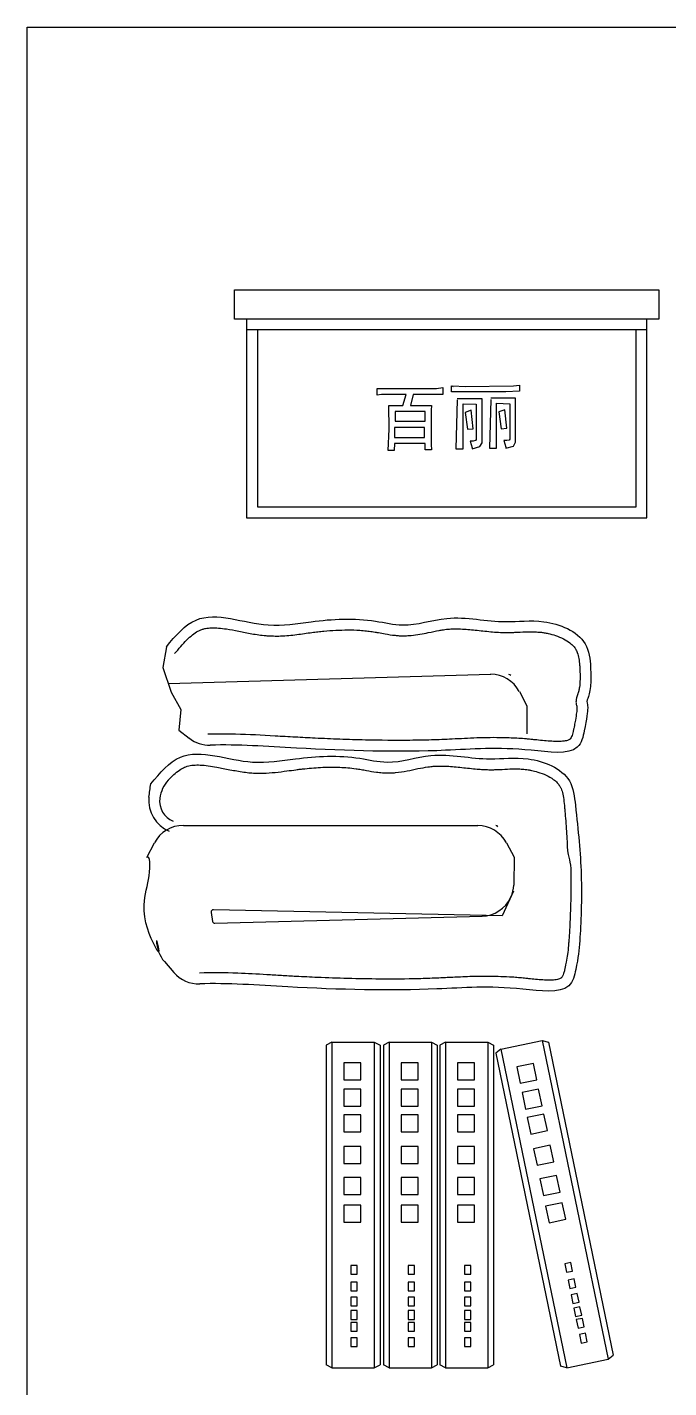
# Model space of a CAD drawing. Header units: inches. Extents: x 8.4 to 50.9, y 14.4 to 39.2.
# Drawn here: x 23.723 to 24.314, y 25.1 to 26.353 of the extents above; entities that cross this region are included whole.
import ezdxf

# ---------------------------------------------------------------- set-up
doc = ezdxf.new("R2010")
doc.units = ezdxf.units.IN
doc.header["$MEASUREMENT"] = 0
for name, color, linetype in [('02', 2, 'Continuous'), ('1', 1, 'Continuous'), ('4', 4, 'Continuous')]:
    doc.layers.add(name, color=color, linetype=linetype)

msp = doc.modelspace()

# ---------------------------------------------------------------- linework, layer by layer
at = {"layer": '02'}
for p, q in [((23.9141, 26.084), (23.9141, 26.111)), ((23.9141, 26.111), (24.3051, 26.111)), ((24.3051, 26.111), (24.3051, 26.084)), ((24.3051, 26.084), (23.9141, 26.084)), ((23.8512, 25.7822), (23.8481, 25.7629)), ((23.8481, 25.7629), (23.8556, 25.7404)), ((23.8529, 25.7484), (24.1501, 25.7568)), ((23.8556, 25.7404), (23.8646, 25.7244)), ((24.1765, 25.7409), (24.1835, 25.7277)), ((23.8646, 25.7244), (23.8626, 25.7054)), ((24.1835, 25.7277), (24.1834, 25.7018)), ((23.8626, 25.7054), (23.8723, 25.6978)), ((23.8669, 25.6176), (24.1381, 25.6174)), ((23.8332, 25.5879), (23.8402, 25.6014)), ((24.1646, 25.6015), (24.1716, 25.5884)), ((24.1716, 25.5884), (24.1715, 25.5625)), ((24.1711, 25.5569), (24.1606, 25.5344)), ((24.1685, 25.5512), (24.1687, 25.5518)), ((23.8925, 25.5375), (23.8938, 25.5291)), ((24.1606, 25.5344), (23.8945, 25.5399)), ((23.8959, 25.5274), (24.1421, 25.5339)), ((23.8494, 25.4921), (23.8582, 25.482))]:
    msp.add_line(p, q, dxfattribs=at)
for points in [[(23.9251, 25.901), (24.2941, 25.901), (24.2941, 26.084), (23.9251, 26.084)], [(23.9351, 25.911), (24.2841, 25.911), (24.2841, 26.074), (23.9351, 26.074)], [(24.0456, 26.02), (24.0551, 26.02), (24.1001, 26.02), (24.1061, 26.021), (24.1061, 26.0145), (24.0946, 26.0145), (24.0786, 26.0145), (24.0761, 26.0045), (24.0956, 26.0045), (24.0951, 26), (24.0951, 25.9685), (24.0956, 25.9635), (24.0896, 25.9635), (24.0896, 25.9695), (24.0616, 25.9695), (24.0611, 25.963), (24.0556, 25.963), (24.0566, 25.9825), (24.0561, 26.0045), (24.0691, 26.0045), (24.0721, 26.0145), (24.0496, 26.0145), (24.0456, 26.014), (24.0456, 26.02)]]:
    msp.add_lwpolyline(points, close=True, dxfattribs=at)
for points in [[(24.1151, 26.0225), (24.1266, 26.022), (24.1711, 26.0225), (24.1766, 26.023), (24.1766, 26.0175), (24.1641, 26.017), (24.1271, 26.017), (24.1141, 26.017), (24.1141, 26.0225), (24.1156, 26.022)], [(24.1191, 26.0095), (24.1181, 25.9645), (24.1246, 25.9645), (24.1246, 26.006), (24.1366, 26.0055), (24.1366, 25.973), (24.1361, 25.972), (24.1341, 25.9715), (24.1311, 25.9715), (24.1331, 25.9655), (24.1331, 25.9645), (24.1401, 25.9665), (24.1421, 25.97), (24.1421, 26.0105), (24.1191, 26.0105)], [(24.1501, 26.01), (24.1491, 25.965), (24.1556, 25.965), (24.1556, 26.0065), (24.1676, 26.006), (24.1676, 25.9735), (24.1671, 25.9725), (24.1651, 25.972), (24.1621, 25.972), (24.1641, 25.966), (24.1641, 25.965), (24.1711, 25.967), (24.1731, 25.9705), (24.1731, 26.011), (24.1501, 26.011)], [(24.0621, 25.999), (24.0621, 25.99), (24.0896, 25.99), (24.0896, 25.999), (24.0621, 25.999)], [(24.1266, 25.998), (24.1286, 25.9825), (24.1341, 25.983), (24.1321, 26), (24.1266, 25.998)], [(24.1576, 25.9985), (24.1596, 25.983), (24.1651, 25.9835), (24.1631, 26.0005), (24.1576, 25.9985)], [(24.0616, 25.984), (24.0616, 25.975), (24.0891, 25.975), (24.0891, 25.984), (24.0616, 25.984)]]:
    msp.add_lwpolyline(points, dxfattribs=at)
for centre, radius, start, end in [((24.15, 25.7268), 0.03, 28.1237, 89.9531), ((24.1668, 25.7547), 0.002, 28.1237, 89.9531), ((24.1668, 25.7547), 0.002, 28.1237, 89.9531), ((23.8908, 25.7215), 0.03, 232.125, 271.7421), ((23.875, 25.6389), 0.03, 137.1604, 173.0074), ((23.865, 25.6401), 0.03, 173.3108, 248.1333), ((23.865, 25.6401), 0.02, 173.0074, 248.1333), ((23.8668, 25.5876), 0.03, 89.9531, 152.6148), ((24.1381, 25.5874), 0.03, 28.1237, 89.9531), ((24.1549, 25.6154), 0.002, 28.1237, 89.9531), ((24.1549, 25.6154), 0.002, 28.1237, 89.9531), ((24.1416, 25.5645), 0.03, 334.9831, 356.0548), ((24.1413, 25.5639), 0.03, 271.5046, 334.9831), ((23.8945, 25.5379), 0.002, 88.8229, 189.0767), ((23.8958, 25.5294), 0.002, 189.0767, 271.5046), ((23.8721, 25.5117), 0.03, 180.4, 220.8302), ((23.8809, 25.5016), 0.03, 220.8302, 272.0542)]:
    msp.add_arc(centre, radius, start, end, dxfattribs=at)
for points, knots in [([(23.8512, 25.7822), (23.8597, 25.7923), (23.8836, 25.8207), (23.937, 25.7974), (23.9908, 25.807), (24.0328, 25.8093), (24.0742, 25.799), (24.1138, 25.8135), (24.1583, 25.8024), (24.1989, 25.809), (24.2393, 25.7932), (24.2445, 25.7447), (24.2366, 25.7294), (24.2405, 25.7317), (24.2385, 25.7137), (24.2311, 25.6809), (24.1672, 25.6909), (24.0934, 25.6842), (23.991, 25.6868), (23.9167, 25.6923), (23.8917, 25.6915)], [0, 0, 0, 0, 36.733946, 103.386027, 142.999788, 202.501888, 227.7457, 268.687732, 323.270238, 358.270238, 398.148177, 420.199254, 489.215556, 563.217246, 609.241696, 629.297867, 669.113065, 748.113065, 885.627609, 964.632724, 964.632724, 964.632724, 964.632724]), ([(23.8588, 25.7758), (23.8608, 25.778), (23.8626, 25.7803), (23.8663, 25.7845), (23.8681, 25.7865), (23.8717, 25.7901), (23.8735, 25.7917), (23.877, 25.7945), (23.8787, 25.7956), (23.8808, 25.7968), (23.8813, 25.797), (23.8823, 25.7975), (23.8827, 25.7976), (23.8835, 25.798), (23.884, 25.7981), (23.8853, 25.7986), (23.8863, 25.7988), (23.889, 25.7993), (23.8909, 25.7995), (23.8949, 25.7997), (23.8971, 25.7996), (23.9017, 25.7992), (23.9041, 25.7989), (23.9102, 25.798), (23.914, 25.7973), (23.9219, 25.7957), (23.9259, 25.7949), (23.9342, 25.7934), (23.9385, 25.7928), (23.944, 25.7923), (23.9452, 25.7922), (23.9475, 25.7921), (23.9487, 25.7921), (23.9521, 25.792), (23.9543, 25.792), (23.9617, 25.7923), (23.9666, 25.7928), (23.9762, 25.794), (23.9808, 25.7947), (23.9872, 25.7955), (23.989, 25.7957), (23.9927, 25.7962), (23.9946, 25.7963), (24.0001, 25.7969), (24.0038, 25.7972), (24.0149, 25.7977), (24.0222, 25.7978), (24.0315, 25.7972), (24.0335, 25.797), (24.0373, 25.7966), (24.0391, 25.7964), (24.0418, 25.796), (24.0427, 25.7958), (24.0447, 25.7955), (24.0457, 25.7953), (24.0487, 25.7948), (24.0508, 25.7944), (24.0558, 25.7935), (24.0589, 25.793), (24.0633, 25.7926), (24.0645, 25.7924), (24.0666, 25.7923), (24.0674, 25.7923), (24.069, 25.7922), (24.0697, 25.7922), (24.0712, 25.7923), (24.0719, 25.7923), (24.074, 25.7924), (24.0754, 25.7925), (24.0796, 25.7928), (24.0823, 25.7932), (24.0875, 25.7941), (24.0901, 25.7946), (24.096, 25.7959), (24.0993, 25.7966), (24.1038, 25.7974), (24.1052, 25.7976), (24.1074, 25.7979), (24.1083, 25.7981), (24.1102, 25.7983), (24.1111, 25.7984), (24.113, 25.7985), (24.1139, 25.7985), (24.1168, 25.7987), (24.1188, 25.7987), (24.1251, 25.7985), (24.1296, 25.7981), (24.1388, 25.7972), (24.1435, 25.7967), (24.1531, 25.7957), (24.158, 25.7953), (24.1638, 25.7952), (24.1646, 25.7952), (24.1662, 25.7953), (24.167, 25.7953), (24.1694, 25.7953), (24.1709, 25.7954), (24.1757, 25.7956), (24.1788, 25.7958), (24.185, 25.796), (24.188, 25.796), (24.1927, 25.7958), (24.1943, 25.7957), (24.1972, 25.7954), (24.1983, 25.7953), (24.2006, 25.7949), (24.2018, 25.7947), (24.2053, 25.7939), (24.2076, 25.7933), (24.2124, 25.7916), (24.2149, 25.7906), (24.2194, 25.7883), (24.2214, 25.787), (24.2244, 25.7847), (24.2255, 25.7837), (24.2268, 25.7822), (24.2272, 25.7817), (24.2278, 25.7809), (24.228, 25.7806), (24.2284, 25.78), (24.2285, 25.7797), (24.2288, 25.7792), (24.229, 25.7789), (24.2294, 25.778), (24.2296, 25.7774), (24.2305, 25.7751), (24.2309, 25.7732), (24.2316, 25.7693), (24.2319, 25.7672), (24.2321, 25.7645), (24.2321, 25.7639), (24.2322, 25.7627), (24.2322, 25.7622), (24.2323, 25.7611), (24.2323, 25.7606), (24.2324, 25.7591), (24.2324, 25.7581), (24.2325, 25.7554), (24.2325, 25.7537), (24.2324, 25.7492), (24.2322, 25.7468), (24.2317, 25.7436), (24.2315, 25.7425), (24.2311, 25.7408), (24.2309, 25.7402), (24.2306, 25.7392), (24.2305, 25.7389), (24.2303, 25.7382), (24.2301, 25.7379), (24.2299, 25.7373), (24.2299, 25.7371), (24.2297, 25.7368), (24.2297, 25.7366), (24.2295, 25.736), (24.2294, 25.7357), (24.2291, 25.7348), (24.229, 25.7343), (24.2288, 25.7333), (24.2288, 25.7327), (24.2287, 25.7315), (24.2287, 25.7309), (24.2288, 25.7298), (24.2289, 25.7293), (24.2291, 25.7285), (24.2292, 25.7282), (24.2293, 25.7277), (24.2294, 25.7275), (24.2294, 25.7273), (24.2294, 25.7273), (24.2294, 25.7272), (24.2294, 25.7272), (24.2295, 25.7272), (24.2295, 25.7271), (24.2295, 25.7269), (24.2295, 25.7267), (24.2295, 25.7261), (24.2295, 25.7258), (24.2295, 25.7244), (24.2294, 25.7232), (24.229, 25.7196), (24.2286, 25.7173), (24.228, 25.7137), (24.2278, 25.7129), (24.2274, 25.7105), (24.227, 25.7087), (24.2265, 25.7063), (24.2264, 25.7059), (24.2262, 25.705), (24.2261, 25.7046), (24.2259, 25.7033), (24.2257, 25.7025), (24.2252, 25.7008), (24.2249, 25.7), (24.2243, 25.6987), (24.224, 25.6981), (24.2236, 25.6975), (24.2235, 25.6973), (24.2233, 25.6971), (24.2232, 25.697), (24.2231, 25.6969), (24.223, 25.6969), (24.2228, 25.6967), (24.2225, 25.6965), (24.2218, 25.6962), (24.2214, 25.696), (24.2203, 25.6957), (24.2196, 25.6955), (24.2181, 25.6952), (24.2173, 25.6951), (24.2148, 25.6949), (24.213, 25.6948), (24.209, 25.6949), (24.2069, 25.695), (24.2025, 25.6953), (24.2002, 25.6955), (24.1955, 25.696), (24.1931, 25.6962), (24.1894, 25.6966), (24.1882, 25.6967), (24.1857, 25.697), (24.1844, 25.6971), (24.1807, 25.6974), (24.1783, 25.6976), (24.1712, 25.698), (24.1666, 25.6982), (24.1535, 25.6985), (24.1453, 25.6984), (24.1296, 25.6978), (24.1221, 25.6974), (24.1114, 25.6969), (24.1083, 25.6967), (24.1019, 25.6965), (24.0987, 25.6964), (24.089, 25.6961), (24.0824, 25.696), (24.0623, 25.6958), (24.0486, 25.6959), (24.0268, 25.6964), (24.0189, 25.6966), (24.0035, 25.6972), (23.9959, 25.6975), (23.9822, 25.6982), (23.9761, 25.6985), (23.9638, 25.6992), (23.9577, 25.6995), (23.9393, 25.7006), (23.9271, 25.7013), (23.9064, 25.7017), (23.8979, 25.7018), (23.8895, 25.7015)], [0, 0, 0, 0, 8.273039, 8.273039, 16.546078, 16.546078, 24.819118, 24.819118, 33.092157, 33.092157, 35.702631, 35.702631, 37.897467, 37.897467, 40.092303, 40.092303, 44.481976, 44.481976, 52.293265, 52.293265, 60.104554, 60.104554, 67.915844, 67.915844, 79.303292, 79.303292, 90.69074, 90.69074, 102.078189, 102.078189, 105.142636, 105.142636, 108.207084, 108.207084, 114.335979, 114.335979, 128.426165, 128.426165, 142.516351, 142.516351, 148.263901, 148.263901, 154.011451, 154.011451, 165.50655, 165.50655, 188.49675, 188.49675, 195.074575, 195.074575, 200.665766, 200.665766, 203.790986, 203.790986, 206.916205, 206.916205, 213.166645, 213.166645, 221.733795, 221.733795, 225.102196, 225.102196, 227.21849, 227.21849, 229.0793, 229.0793, 230.940109, 230.940109, 234.661727, 234.661727, 242.104964, 242.104964, 249.548201, 249.548201, 259.830729, 259.830729, 264.172851, 264.172851, 267.264723, 267.264723, 270.47472, 270.47472, 273.684717, 273.684717, 280.104711, 280.104711, 294.181802, 294.181802, 308.258893, 308.258893, 322.335983, 322.335983, 324.621907, 324.621907, 326.907831, 326.907831, 331.479679, 331.479679, 341.293879, 341.293879, 351.10808, 351.10808, 356.491109, 356.491109, 360.10705, 360.10705, 363.722992, 363.722992, 370.954875, 370.954875, 379.068589, 379.068589, 387.182302, 387.182302, 393.070174, 393.070174, 395.650903, 395.650903, 397.517789, 397.517789, 398.976832, 398.976832, 400.435875, 400.435875, 403.353962, 403.353962, 410.511406, 410.511406, 417.668851, 417.668851, 419.87075, 419.87075, 421.774744, 421.774744, 423.678738, 423.678738, 427.486725, 427.486725, 435.102701, 435.102701, 450.334652, 450.334652, 461.496273, 461.496273, 470.749497, 470.749497, 478.458212, 478.458212, 484.893377, 484.893377, 487.971913, 487.971913, 490.471162, 490.471162, 495.649047, 495.649047, 501.311339, 501.311339, 506.973631, 506.973631, 512.635923, 512.635923, 518.298214, 518.298214, 523.960506, 523.960506, 529.622798, 529.622798, 535.285089, 535.285089, 542.953505, 542.953505, 550.621921, 550.621921, 558.290337, 558.290337, 565.958753, 565.958753, 581.546379, 581.546379, 597.134006, 597.134006, 601.10196, 601.10196, 609.037869, 609.037869, 610.844275, 610.844275, 612.65068, 612.65068, 616.26349, 616.26349, 620.620901, 620.620901, 624.978312, 624.978312, 627.710022, 627.710022, 629.330083, 629.330083, 630.950144, 630.950144, 634.242255, 634.242255, 637.534366, 637.534366, 640.826477, 640.826477, 644.118588, 644.118588, 649.921682, 649.921682, 655.724776, 655.724776, 661.527871, 661.527871, 667.330965, 667.330965, 670.402044, 670.402044, 673.473124, 673.473124, 679.615283, 679.615283, 691.899602, 691.899602, 716.468238, 716.468238, 741.036875, 741.036875, 751.396731, 751.396731, 761.756586, 761.756586, 782.476298, 782.476298, 823.915721, 823.915721, 847.288274, 847.288274, 869.326665, 869.326665, 887.200312, 887.200312, 905.073959, 905.073959, 940.821254, 940.821254, 966.501868, 966.501868, 966.501868, 966.501868]), ([(23.8368, 25.6559), (23.8453, 25.6659), (23.8692, 25.6943), (23.9226, 25.6711), (23.9763, 25.6807), (24.0184, 25.6829), (24.0598, 25.6727), (24.0993, 25.6871), (24.1438, 25.676), (24.1845, 25.6826), (24.2248, 25.6668), (24.2301, 25.6184), (24.2351, 25.5719), (24.2326, 25.5119), (24.2306, 25.4939), (24.2232, 25.461), (24.1593, 25.471), (24.0854, 25.4644), (23.9825, 25.4669), (23.9075, 25.4725), (23.882, 25.4716)], [0, 0, 0, 0, 36.733946, 103.386027, 142.999788, 202.501888, 227.7457, 268.687732, 323.270238, 358.270238, 398.148177, 420.199254, 489.215556, 563.217246, 609.241696, 629.297867, 669.113065, 748.113065, 885.627609, 966.501868, 966.501868, 966.501868, 966.501868]), ([(23.853, 25.6592), (23.8538, 25.6601), (23.8546, 25.661), (23.8572, 25.6636), (23.8589, 25.6652), (23.8624, 25.668), (23.864, 25.6691), (23.8673, 25.6709), (23.8688, 25.6716), (23.8722, 25.6726), (23.8741, 25.6729), (23.8781, 25.6733), (23.8802, 25.6733), (23.8848, 25.6731), (23.8873, 25.6729), (23.8924, 25.6722), (23.895, 25.6717), (23.9016, 25.6705), (23.9057, 25.6697), (23.914, 25.6681), (23.9182, 25.6673), (23.9246, 25.6664), (23.9266, 25.6662), (23.9296, 25.6659), (23.9306, 25.6659), (23.9326, 25.6658), (23.9336, 25.6657), (23.9365, 25.6656), (23.9385, 25.6657), (23.9442, 25.6658), (23.9479, 25.6661), (23.9552, 25.6668), (23.9588, 25.6673), (23.9651, 25.6681), (23.9679, 25.6685), (23.972, 25.6691), (23.9734, 25.6692), (23.9761, 25.6695), (23.9775, 25.6697), (23.9816, 25.6701), (23.9843, 25.6704), (23.9926, 25.671), (23.998, 25.6713), (24.006, 25.6713), (24.0085, 25.6712), (24.016, 25.6709), (24.021, 25.6705), (24.0268, 25.6697), (24.0275, 25.6696), (24.0291, 25.6693), (24.0299, 25.6692), (24.0324, 25.6688), (24.034, 25.6685), (24.0386, 25.6676), (24.0417, 25.6671), (24.0466, 25.6664), (24.0485, 25.6662), (24.0514, 25.666), (24.0523, 25.666), (24.0541, 25.6659), (24.0549, 25.6659), (24.0564, 25.6659), (24.0572, 25.6659), (24.0595, 25.666), (24.061, 25.6661), (24.0661, 25.6666), (24.0697, 25.6672), (24.0765, 25.6684), (24.0798, 25.6692), (24.0862, 25.6705), (24.0893, 25.671), (24.0932, 25.6716), (24.0941, 25.6717), (24.0957, 25.6719), (24.0965, 25.672), (24.0985, 25.6721), (24.0999, 25.6722), (24.1041, 25.6723), (24.1069, 25.6723), (24.1143, 25.6719), (24.1188, 25.6714), (24.1281, 25.6704), (24.1329, 25.6699), (24.1394, 25.6693), (24.1411, 25.6692), (24.1443, 25.669), (24.1457, 25.669), (24.148, 25.6689), (24.1487, 25.6689), (24.151, 25.6689), (24.1525, 25.6689), (24.1555, 25.669), (24.1569, 25.669), (24.1616, 25.6693), (24.1647, 25.6694), (24.1709, 25.6697), (24.1739, 25.6697), (24.1786, 25.6695), (24.1802, 25.6693), (24.1828, 25.669), (24.1838, 25.6689), (24.1857, 25.6686), (24.1867, 25.6684), (24.1896, 25.6678), (24.1916, 25.6673), (24.1962, 25.666), (24.1988, 25.665), (24.2037, 25.6627), (24.2059, 25.6614), (24.2092, 25.659), (24.2104, 25.658), (24.2124, 25.6558), (24.2132, 25.6548), (24.2141, 25.6533), (24.2143, 25.653), (24.2146, 25.6523), (24.2148, 25.652), (24.2153, 25.6508), (24.2156, 25.65), (24.2164, 25.6474), (24.2168, 25.6454), (24.2175, 25.6409), (24.2178, 25.6385), (24.2181, 25.6352), (24.2182, 25.6344), (24.2183, 25.6328), (24.2184, 25.632), (24.2186, 25.6296), (24.2187, 25.628), (24.2191, 25.6233), (24.2194, 25.6201), (24.22, 25.6106), (24.2204, 25.6044), (24.2213, 25.5859), (24.2241, 25.5858), (24.2241, 25.5603), (24.2239, 25.5471), (24.2233, 25.5325), (24.2232, 25.5295), (24.2229, 25.523), (24.2227, 25.5194), (24.2224, 25.5145), (24.2223, 25.5128), (24.222, 25.5097), (24.2219, 25.5083), (24.2215, 25.5041), (24.2213, 25.5015), (24.2205, 25.4966), (24.2201, 25.4943), (24.2195, 25.4908), (24.2193, 25.49), (24.219, 25.4886), (24.2189, 25.4881), (24.2187, 25.4871), (24.2186, 25.4865), (24.2184, 25.4855), (24.2183, 25.4849), (24.2179, 25.4833), (24.2176, 25.4822), (24.217, 25.4804), (24.2167, 25.4795), (24.2162, 25.4784), (24.216, 25.478), (24.2156, 25.4775), (24.2154, 25.4773), (24.2152, 25.4771), (24.2152, 25.4771), (24.2151, 25.477), (24.2151, 25.477), (24.2149, 25.4769), (24.2148, 25.4768), (24.2144, 25.4766), (24.214, 25.4764), (24.213, 25.476), (24.2124, 25.4758), (24.2109, 25.4755), (24.21, 25.4754), (24.2076, 25.4751), (24.2059, 25.475), (24.2022, 25.475), (24.2002, 25.4751), (24.1959, 25.4753), (24.1937, 25.4755), (24.1894, 25.4759), (24.1874, 25.4761), (24.184, 25.4765), (24.1827, 25.4766), (24.1804, 25.4769), (24.1794, 25.477), (24.1775, 25.4771), (24.1766, 25.4772), (24.1738, 25.4775), (24.1719, 25.4776), (24.1665, 25.478), (24.163, 25.4781), (24.1527, 25.4785), (24.1462, 25.4786), (24.1339, 25.4784), (24.128, 25.4782), (24.1175, 25.4777), (24.1129, 25.4775), (24.1056, 25.4771), (24.1029, 25.477), (24.0948, 25.4767), (24.0893, 25.4765), (24.0721, 25.476), (24.0602, 25.476), (24.0383, 25.4761), (24.0284, 25.4763), (24.0091, 25.4768), (23.9998, 25.4771), (23.9838, 25.4778), (23.9773, 25.4781), (23.9662, 25.4787), (23.9617, 25.479), (23.9528, 25.4795), (23.9483, 25.4798), (23.9348, 25.4806), (23.9259, 25.481), (23.905, 25.4818), (23.8931, 25.482), (23.8816, 25.4816)], [12.663082, 12.663082, 12.663082, 12.663082, 16.369831, 16.369831, 24.554746, 24.554746, 32.739662, 32.739662, 40.924577, 40.924577, 49.109492, 49.109492, 57.294408, 57.294408, 65.479323, 65.479323, 73.664239, 73.664239, 85.29828, 85.29828, 96.932321, 96.932321, 102.258585, 102.258585, 104.876775, 104.876775, 107.494965, 107.494965, 112.731344, 112.731344, 123.204104, 123.204104, 133.676864, 133.676864, 142.211538, 142.211538, 146.478628, 146.478628, 150.745717, 150.745717, 159.279895, 159.279895, 176.348253, 176.348253, 184.312384, 184.312384, 200.240647, 200.240647, 202.790836, 202.790836, 205.341025, 205.341025, 210.441404, 210.441404, 219.206328, 219.206328, 224.213491, 224.213491, 226.782109, 226.782109, 228.77242, 228.77242, 230.762731, 230.762731, 234.743353, 234.743353, 244.634152, 244.634152, 254.524952, 254.524952, 264.415752, 264.415752, 267.497225, 267.497225, 269.968867, 269.968867, 274.605841, 274.605841, 283.879791, 283.879791, 297.974363, 297.974363, 312.068935, 312.068935, 316.927781, 316.927781, 321.07528, 321.07528, 323.222438, 323.222438, 327.516754, 327.516754, 331.81107, 331.81107, 341.642953, 341.642953, 351.474837, 351.474837, 356.820768, 356.820768, 359.842443, 359.842443, 362.864119, 362.864119, 368.907471, 368.907471, 377.332658, 377.332658, 385.757844, 385.757844, 391.847369, 391.847369, 397.936893, 397.936893, 399.710577, 399.710577, 401.484262, 401.484262, 405.031632, 405.031632, 412.110812, 412.110812, 419.189993, 419.189993, 421.405015, 421.405015, 423.620036, 423.620036, 428.05008, 428.05008, 436.910166, 436.910166, 454.63034, 454.63034, 490.070686, 490.070686, 531.197208, 531.197208, 542.144126, 542.144126, 556.90457, 556.90457, 565.029415, 565.029415, 573.15426, 573.15426, 589.654992, 589.654992, 602.188857, 602.188857, 606.024035, 606.024035, 608.125936, 608.125936, 610.283897, 610.283897, 612.441858, 612.441858, 617.227886, 617.227886, 622.013914, 622.013914, 625.481353, 625.481353, 628.948791, 628.948791, 629.877674, 629.877674, 630.806557, 630.806557, 632.664322, 632.664322, 636.218428, 636.218428, 639.772534, 639.772534, 643.326639, 643.326639, 648.969345, 648.969345, 654.61205, 654.61205, 660.254755, 660.254755, 665.29399, 665.29399, 668.495434, 668.495434, 670.821353, 670.821353, 673.147272, 673.147272, 677.79911, 677.79911, 687.102786, 687.102786, 705.710138, 705.710138, 724.179871, 724.179871, 739.219426, 739.219426, 748.059355, 748.059355, 765.739211, 765.739211, 802.631415, 802.631415, 832.166903, 832.166903, 859.651423, 859.651423, 878.807022, 878.807022, 891.872375, 891.872375, 904.937727, 904.937727, 931.068433, 931.068433, 966.501868, 966.501868, 966.501868, 966.501868]), ([(23.8421, 25.5115), (23.8459, 25.4971), (23.8393, 25.5073), (23.8261, 25.5384), (23.8374, 25.572), (23.8361, 25.5904), (23.8332, 25.5879)], [1049.879904, 1049.879904, 1049.879904, 1049.879904, 1072.246053, 1116.257415, 1142.83278, 1171.410997, 1171.410997, 1171.410997, 1171.410997])]:
    msp.add_open_spline(points, degree=3, knots=knots, dxfattribs=at)
msp.add_open_spline([(23.8352, 25.6436), (23.8357, 25.6477), (23.8362, 25.6518), (23.8368, 25.6559)], degree=3, dxfattribs=at)
at = {"layer": '1'}
msp.add_line((24.2941, 26.074), (23.9251, 26.074), dxfattribs=at)
at = {"layer": '4'}
for p, q in [((24.0038, 25.4179), (23.9985, 25.4151)), ((24.0038, 25.4179), (24.0038, 25.1179)), ((24.0038, 25.4179), (24.0038, 25.1179)), ((24.0038, 25.4179), (24.0038, 25.1179)), ((24.0038, 25.4179), (24.0428, 25.4179)), ((24.0428, 25.4179), (24.0428, 25.1179)), ((24.0428, 25.4179), (24.0428, 25.1179)), ((24.0428, 25.4179), (24.0481, 25.4151)), ((24.0565, 25.4179), (24.0512, 25.4151)), ((24.0565, 25.4179), (24.0565, 25.1179)), ((24.0565, 25.4179), (24.0565, 25.1179)), ((24.0565, 25.4179), (24.0565, 25.1179)), ((24.0565, 25.4179), (24.0955, 25.4179)), ((24.0955, 25.4179), (24.0955, 25.1179)), ((24.0955, 25.4179), (24.0955, 25.1179)), ((24.0955, 25.4179), (24.1008, 25.4151)), ((24.1084, 25.4179), (24.1031, 25.4151)), ((24.1084, 25.4179), (24.1474, 25.4179)), ((24.1084, 25.4179), (24.1084, 25.1179)), ((24.1084, 25.4179), (24.1084, 25.1179)), ((24.1084, 25.4179), (24.1084, 25.1179)), ((24.1474, 25.4179), (24.1474, 25.1179)), ((24.1474, 25.4179), (24.1474, 25.1179)), ((24.1474, 25.4179), (24.1527, 25.4151)), ((24.1593, 25.4116), (24.1976, 25.4195)), ((24.1976, 25.4195), (24.2584, 25.1258)), ((24.1976, 25.4195), (24.2584, 25.1258)), ((24.1976, 25.4195), (24.2033, 25.4179)), ((24.2033, 25.4179), (24.2631, 25.1295)), ((23.9985, 25.4151), (23.9985, 25.1206)), ((24.0481, 25.4151), (24.0481, 25.1206)), ((24.0512, 25.4151), (24.0512, 25.1206)), ((24.1008, 25.4151), (24.1008, 25.1206)), ((24.1031, 25.4151), (24.1031, 25.1206)), ((24.1527, 25.4151), (24.1527, 25.1206)), ((24.1593, 25.4116), (24.1547, 25.4079)), ((24.1547, 25.4079), (24.2145, 25.1195)), ((24.1593, 25.4116), (24.2202, 25.1179)), ((24.1593, 25.4116), (24.2202, 25.1179)), ((24.1593, 25.4116), (24.2202, 25.1179)), ((24.0149, 25.3989), (24.0149, 25.3833)), ((24.0305, 25.3989), (24.0149, 25.3989)), ((24.0305, 25.3833), (24.0305, 25.3989)), ((24.0676, 25.3989), (24.0676, 25.3833)), ((24.0832, 25.3989), (24.0676, 25.3989)), ((24.0832, 25.3833), (24.0832, 25.3989)), ((24.1195, 25.3989), (24.1195, 25.3833)), ((24.1351, 25.3989), (24.1195, 25.3989)), ((24.1351, 25.3833), (24.1351, 25.3989)), ((24.1894, 25.3984), (24.1741, 25.3953)), ((24.1741, 25.3953), (24.1773, 25.38)), ((24.1926, 25.3832), (24.1894, 25.3984)), ((24.0149, 25.3833), (24.0305, 25.3833)), ((24.0676, 25.3833), (24.0832, 25.3833)), ((24.1195, 25.3833), (24.1351, 25.3833)), ((24.1773, 25.38), (24.1926, 25.3832)), ((24.0149, 25.3746), (24.0149, 25.359)), ((24.0305, 25.3746), (24.0149, 25.3746)), ((24.0305, 25.359), (24.0305, 25.3746)), ((24.0676, 25.3746), (24.0676, 25.359)), ((24.0832, 25.3746), (24.0676, 25.3746)), ((24.0832, 25.359), (24.0832, 25.3746)), ((24.1195, 25.3746), (24.1195, 25.359)), ((24.1351, 25.3746), (24.1195, 25.3746)), ((24.1351, 25.359), (24.1351, 25.3746)), ((24.1943, 25.3747), (24.179, 25.3715)), ((24.179, 25.3715), (24.1822, 25.3562)), ((24.1975, 25.3594), (24.1943, 25.3747)), ((24.0149, 25.359), (24.0305, 25.359)), ((24.0676, 25.359), (24.0832, 25.359)), ((24.1195, 25.359), (24.1351, 25.359)), ((24.1822, 25.3562), (24.1975, 25.3594)), ((24.0149, 25.3511), (24.0149, 25.3354)), ((24.0305, 25.3511), (24.0149, 25.3511)), ((24.0305, 25.3354), (24.0305, 25.3511)), ((24.0676, 25.3511), (24.0676, 25.3354)), ((24.0832, 25.3511), (24.0676, 25.3511)), ((24.0832, 25.3354), (24.0832, 25.3511)), ((24.1195, 25.3511), (24.1195, 25.3354)), ((24.1351, 25.3511), (24.1195, 25.3511)), ((24.1351, 25.3354), (24.1351, 25.3511)), ((24.1991, 25.3516), (24.1838, 25.3485)), ((24.1838, 25.3485), (24.187, 25.3332)), ((24.2023, 25.3364), (24.1991, 25.3516)), ((24.0149, 25.3354), (24.0305, 25.3354)), ((24.0676, 25.3354), (24.0832, 25.3354)), ((24.1195, 25.3354), (24.1351, 25.3354)), ((24.187, 25.3332), (24.2023, 25.3364)), ((24.0149, 25.3218), (24.0149, 25.3062)), ((24.0305, 25.3218), (24.0149, 25.3218)), ((24.0305, 25.3062), (24.0305, 25.3218)), ((24.0676, 25.3218), (24.0676, 25.3062)), ((24.0832, 25.3218), (24.0676, 25.3218)), ((24.0832, 25.3062), (24.0832, 25.3218)), ((24.1195, 25.3218), (24.1195, 25.3062)), ((24.1351, 25.3218), (24.1195, 25.3218)), ((24.1351, 25.3062), (24.1351, 25.3218)), ((24.205, 25.323), (24.1897, 25.3198)), ((24.1897, 25.3198), (24.1929, 25.3045)), ((24.2082, 25.3077), (24.205, 25.323)), ((24.0149, 25.3062), (24.0305, 25.3062)), ((24.0676, 25.3062), (24.0832, 25.3062)), ((24.1195, 25.3062), (24.1351, 25.3062)), ((24.1929, 25.3045), (24.2082, 25.3077)), ((24.0149, 25.2933), (24.0149, 25.2777)), ((24.0305, 25.2933), (24.0149, 25.2933)), ((24.0305, 25.2777), (24.0305, 25.2933)), ((24.0676, 25.2933), (24.0676, 25.2777)), ((24.0832, 25.2933), (24.0676, 25.2933)), ((24.0832, 25.2777), (24.0832, 25.2933)), ((24.1195, 25.2933), (24.1195, 25.2777)), ((24.1351, 25.2933), (24.1195, 25.2933)), ((24.1351, 25.2777), (24.1351, 25.2933)), ((24.2108, 25.2951), (24.1955, 25.2919)), ((24.1955, 25.2919), (24.1987, 25.2766)), ((24.214, 25.2798), (24.2108, 25.2951)), ((24.1987, 25.2766), (24.214, 25.2798)), ((24.0149, 25.2777), (24.0305, 25.2777)), ((24.0149, 25.2677), (24.0149, 25.2521)), ((24.0305, 25.2677), (24.0149, 25.2677)), ((24.0305, 25.2521), (24.0305, 25.2677)), ((24.0676, 25.2777), (24.0832, 25.2777)), ((24.0676, 25.2677), (24.0676, 25.2521)), ((24.0832, 25.2677), (24.0676, 25.2677)), ((24.0832, 25.2521), (24.0832, 25.2677)), ((24.1195, 25.2777), (24.1351, 25.2777)), ((24.1195, 25.2677), (24.1195, 25.2521)), ((24.1351, 25.2677), (24.1195, 25.2677)), ((24.1351, 25.2521), (24.1351, 25.2677)), ((24.216, 25.27), (24.2007, 25.2669)), ((24.2007, 25.2669), (24.2039, 25.2516)), ((24.2192, 25.2548), (24.216, 25.27)), ((24.2039, 25.2516), (24.2192, 25.2548)), ((24.0149, 25.2521), (24.0305, 25.2521)), ((24.0676, 25.2521), (24.0832, 25.2521)), ((24.1195, 25.2521), (24.1351, 25.2521)), ((24.0213, 25.2122), (24.0213, 25.2042)), ((24.0272, 25.2122), (24.0213, 25.2122)), ((24.0213, 25.2042), (24.0272, 25.2042)), ((24.0272, 25.2042), (24.0272, 25.2122)), ((24.074, 25.2122), (24.074, 25.2042)), ((24.0799, 25.2122), (24.074, 25.2122)), ((24.074, 25.2042), (24.0799, 25.2042)), ((24.0799, 25.2042), (24.0799, 25.2122)), ((24.1259, 25.2122), (24.1259, 25.2042)), ((24.1318, 25.2122), (24.1259, 25.2122)), ((24.1259, 25.2042), (24.1318, 25.2042)), ((24.1318, 25.2042), (24.1318, 25.2122)), ((24.224, 25.215), (24.2183, 25.2138)), ((24.2183, 25.2138), (24.2199, 25.2059)), ((24.2199, 25.2059), (24.2256, 25.2071)), ((24.2256, 25.2071), (24.224, 25.215)), ((24.0213, 25.1969), (24.0213, 25.1888)), ((24.0272, 25.1969), (24.0213, 25.1969)), ((24.0272, 25.1888), (24.0272, 25.1969)), ((24.074, 25.1969), (24.074, 25.1888)), ((24.0799, 25.1969), (24.074, 25.1969)), ((24.0799, 25.1888), (24.0799, 25.1969)), ((24.1259, 25.1969), (24.1259, 25.1888)), ((24.1318, 25.1969), (24.1259, 25.1969)), ((24.1318, 25.1888), (24.1318, 25.1969)), ((24.2271, 25.2), (24.2214, 25.1988)), ((24.2214, 25.1988), (24.223, 25.1909)), ((24.223, 25.1909), (24.2287, 25.1921)), ((24.2287, 25.1921), (24.2271, 25.2)), ((24.0213, 25.1888), (24.0272, 25.1888)), ((24.0272, 25.183), (24.0213, 25.183)), ((24.0213, 25.183), (24.0213, 25.1749)), ((24.0272, 25.1749), (24.0272, 25.183)), ((24.074, 25.1888), (24.0799, 25.1888)), ((24.0799, 25.183), (24.074, 25.183)), ((24.074, 25.183), (24.074, 25.1749)), ((24.0799, 25.1749), (24.0799, 25.183)), ((24.1259, 25.1888), (24.1318, 25.1888)), ((24.1318, 25.183), (24.1259, 25.183)), ((24.1259, 25.183), (24.1259, 25.1749)), ((24.1318, 25.1749), (24.1318, 25.183)), ((24.2299, 25.1864), (24.2242, 25.1852)), ((24.2242, 25.1852), (24.2258, 25.1773)), ((24.2316, 25.1785), (24.2299, 25.1864)), ((24.0213, 25.1749), (24.0272, 25.1749)), ((24.0213, 25.1706), (24.0213, 25.1625)), ((24.0272, 25.1706), (24.0213, 25.1706)), ((24.0272, 25.1625), (24.0272, 25.1706)), ((24.074, 25.1749), (24.0799, 25.1749)), ((24.074, 25.1706), (24.074, 25.1625)), ((24.0799, 25.1706), (24.074, 25.1706)), ((24.0799, 25.1625), (24.0799, 25.1706)), ((24.1259, 25.1749), (24.1318, 25.1749)), ((24.1259, 25.1706), (24.1259, 25.1625)), ((24.1318, 25.1706), (24.1259, 25.1706)), ((24.1318, 25.1625), (24.1318, 25.1706)), ((24.2258, 25.1773), (24.2316, 25.1785)), ((24.2324, 25.1742), (24.2267, 25.173)), ((24.2267, 25.173), (24.2283, 25.1652)), ((24.2283, 25.1652), (24.2341, 25.1663)), ((24.2341, 25.1663), (24.2324, 25.1742)), ((24.0213, 25.1625), (24.0272, 25.1625)), ((24.0213, 25.1596), (24.0213, 25.1516)), ((24.0272, 25.1596), (24.0213, 25.1596)), ((24.0272, 25.1516), (24.0272, 25.1596)), ((24.074, 25.1625), (24.0799, 25.1625)), ((24.074, 25.1596), (24.074, 25.1516)), ((24.0799, 25.1596), (24.074, 25.1596)), ((24.0799, 25.1516), (24.0799, 25.1596)), ((24.1259, 25.1625), (24.1318, 25.1625)), ((24.1259, 25.1596), (24.1259, 25.1516)), ((24.1318, 25.1596), (24.1259, 25.1596)), ((24.1318, 25.1516), (24.1318, 25.1596)), ((24.2347, 25.1635), (24.2289, 25.1623)), ((24.2289, 25.1623), (24.2306, 25.1544)), ((24.2306, 25.1544), (24.2363, 25.1556)), ((24.2363, 25.1556), (24.2347, 25.1635)), ((24.0213, 25.1516), (24.0272, 25.1516)), ((24.0213, 25.1457), (24.0213, 25.1377)), ((24.0272, 25.1457), (24.0213, 25.1457)), ((24.0272, 25.1377), (24.0272, 25.1457)), ((24.074, 25.1516), (24.0799, 25.1516)), ((24.074, 25.1457), (24.074, 25.1377)), ((24.0799, 25.1457), (24.074, 25.1457)), ((24.0799, 25.1377), (24.0799, 25.1457)), ((24.1259, 25.1516), (24.1318, 25.1516)), ((24.1259, 25.1457), (24.1259, 25.1377)), ((24.1318, 25.1457), (24.1259, 25.1457)), ((24.1318, 25.1377), (24.1318, 25.1457)), ((24.2375, 25.1499), (24.2318, 25.1487)), ((24.2318, 25.1487), (24.2334, 25.1408)), ((24.2334, 25.1408), (24.2391, 25.142)), ((24.2391, 25.142), (24.2375, 25.1499)), ((24.0213, 25.1377), (24.0272, 25.1377)), ((24.074, 25.1377), (24.0799, 25.1377)), ((24.1259, 25.1377), (24.1318, 25.1377)), ((24.2584, 25.1258), (24.2631, 25.1295)), ((24.0038, 25.1179), (23.9985, 25.1206)), ((24.0038, 25.1179), (24.0428, 25.1179)), ((24.0428, 25.1179), (24.0481, 25.1206)), ((24.0565, 25.1179), (24.0512, 25.1206)), ((24.0565, 25.1179), (24.0955, 25.1179)), ((24.0955, 25.1179), (24.1008, 25.1206)), ((24.1084, 25.1179), (24.1031, 25.1206)), ((24.1084, 25.1179), (24.1474, 25.1179)), ((24.1474, 25.1179), (24.1527, 25.1206)), ((24.2202, 25.1179), (24.2145, 25.1195)), ((24.2202, 25.1179), (24.2584, 25.1258))]:
    msp.add_line(p, q, dxfattribs=at)
msp.add_lwpolyline([(23.723, 26.3528), (27.2645, 26.3528), (27.2645, 24.5139), (23.723, 24.5139)], close=True, dxfattribs=at)

doc.saveas('drawing.dxf')
